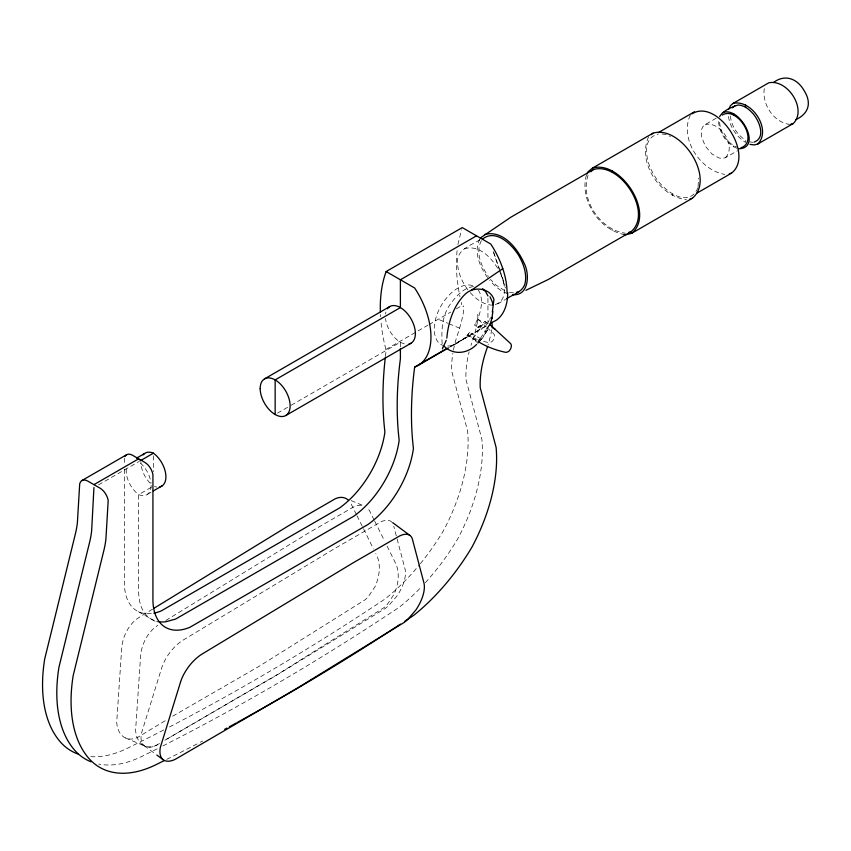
<?xml version="1.0" encoding="UTF-8"?>
<svg xmlns="http://www.w3.org/2000/svg" width="851" height="851" viewBox="0 0 851 851"><rect width="100%" height="100%" fill="white"/><g stroke="black" fill="none" stroke-linecap="round" stroke-linejoin="round"><path stroke-width="0.64" stroke-dasharray="4.25 3.19" d="M457.061 250.726L456.572 257.13A145.723 84.132 60 0 0 459.965 296.786M698.086 186.539L698.533 178.253M764.283 88.632C761.858 104.173 773.687 122.459 789.717 124.416M457.881 244.545L461.55 229.738M453.434 350.048A83.919 48.454 -60 0 1 457.795 333.847A102.641 59.262 -60 0 0 459.625 328.167L461.21 322.518A102.641 59.262 -60 0 0 463.284 313.189L463.529 305.935L462.891 306.307M489.761 319.529L490.474 317.593M487.261 329.837L486.24 331.954L480.921 328.88M487.676 329.911L482.389 338.315L478.89 342.017M479.911 238.929C472.89 252.353 480.56 268.363 488.899 279.405M481.4 240.61C475.177 252.311 481.294 266.512 488.389 276.426M586.413 175.168C579.297 199.602 599.061 229.642 623.783 234.419M588.084 175.221C579.691 199.24 600.38 230.132 625.4 233.195M648.59 136.841C636.942 162.158 659.78 196.496 686.534 199.772M690.267 115.236C679.385 138.745 700.256 170.391 724.775 174.391M697.937 187.677C688.47 210.793 661.163 188.741 654.132 175.072C646.579 163.53 640.069 138.33 658.472 133.947M489.155 320.55L487.942 322.582L487.942 297.829M476.124 340.24L467.614 335.326L469.635 332.369L480.272 338.517M476.666 326.422L474.539 325.188L478.368 319.572L486.889 324.497M479.666 328.986L473.039 338.677L476.762 342.123M480.4 327.912L484.815 321.455L489.623 324.231M480.347 338.379L486.155 329.869M479.326 342.081L487.527 330.082M479.145 341.442L481.336 339.123M480.028 239.769C470.986 245.322 456.508 249.545 457.508 262.799C457.902 273.448 462.731 283.383 469.273 291.606M716.191 118.193L705.33 124.469L703.075 126.342L701.66 129.224L701.66 137.149L705.33 146.138L711.681 153.776L719.021 158.009L722.435 158.456L725.371 157.712L737.274 150.85M495.229 304.573C508.941 300.02 504.898 280.904 499.26 271.171M725.371 157.712C736.892 146.106 720.627 121.15 705.33 124.469M451.775 345.953L469.167 335.911M152.563 609.146L139 617.464A29.115 18.988 -67.5 0 0 121.704 648.249L116.704 722.308A27.945 18.222 -67.5 0 0 137.639 737.402L167.03 719.616M165.817 620.464L308.232 533.151L351.25 508.313A23.871 15.563 -67.5 0 1 364.324 506.068M98.525 484.879L138.67 461.699M385.875 349.495L427.915 325.231M429.053 324.571L450.636 312.104M456.317 308.828L461.997 305.552L461.242 302.403M277.447 413.171L290.085 405.874M291.233 405.214L400.395 342.187L400.395 347.314M151.17 487.4L138.67 494.622L138.67 591.328A60.708 35.051 -60 0 0 156.733 621.304M147.606 494.24L151.01 492.272M497.665 303.956L505.473 299.446M450.317 346.485L487.676 324.912M449.541 347.24L486.059 326.167M172.689 716.202L259.236 666.227L365.27 599.678A44.848 29.242 -67.5 0 0 368.323 596.647L375.1 586.53A31.764 20.711 -67.5 0 0 376.929 555.948L375.77 553.586M157.116 748.837L142.138 756.262A125.863 72.665 -60 0 1 98.673 764.06M166.764 759.358L171.37 757.071A2427.999 1401.81 -60 0 0 199.177 742.827M464.401 248.79C479.23 244.184 492.186 258.385 498.729 270.118M473.464 286.564C463.965 287.851 456.817 295.361 451.402 302.711C441.19 315.572 441.307 332.028 442.371 347.623M749.476 141.851L753.146 142.33M662.078 134.001L665.865 134.49L670.386 136.458M509.462 292.35L514.004 292.946M492.793 305.19C483.645 304.977 475.911 299.031 470.082 292.436M351.208 500.622L362.781 505.43M125.48 737.977L144.383 745.816M439.52 319.795L447.796 323.242M448.977 323.742L459.625 328.167M719.638 122.246C720.308 132.596 726.892 142.894 736.572 146.946M718.584 121.629C719.318 133.128 726.839 144.5 737.764 148.617M504.675 290.616L496.154 285.181L490.484 279.362M507.675 293.733L502.239 291.372L495.718 286.681L489.644 280.447M467.614 335.326L468.295 335.666A260.278 150.276 -60 0 0 477.273 339.389M476.092 340.432L473.039 338.677L475.326 339.996M138.49 611.678L156.041 621.804M144.223 745.71L155.776 754.263M484.815 321.455L487.506 323.944M478.368 319.572L486.049 326.699M487.006 327.592L493.729 333.815A5.553 3.202 -60 0 1 493.729 339.347L492.452 341.219A7.382 4.266 -60 0 1 488.485 342.559A260.278 150.276 -60 0 1 480.655 340.506M374.132 520.035L370.579 512.908A23.871 15.563 -67.5 0 0 367.324 508.047M374.727 521.216L384.216 540.215M356.42 514.557L351.665 505.058A23.871 15.563 -67.5 0 0 350.772 503.207M357.005 515.749L362.941 527.609M363.537 528.801L373.44 548.874M387.12 546.108L395.832 563.788A31.764 20.711 -67.5 0 1 394.002 594.381L387.226 604.497A44.848 29.242 -67.5 0 1 384.173 607.518L278.139 674.077L164.456 740.466L278.341 674.194L385.514 608.295A44.848 22.041 -53.5 0 0 388.833 605.423L396.938 596.072A31.764 15.605 -53.5 0 0 405.065 569.117L393.779 526.312M493.825 252.821L499.505 269.107M499.941 270.363L505.132 285.255M493.282 251.588L499.962 271.66M500.388 272.916L505.398 287.978M730.424 116.013C731.243 125.82 737.317 134.883 745.529 140.138L745.529 142.425C736.179 136.437 729.254 126.118 728.318 114.949M477.783 314.168L477.868 319.582A102.641 59.262 -60 0 1 472.05 342.081A83.919 48.454 -60 0 0 470.975 345.346M733.817 145.755L733.817 146.904M672.641 194.06L672.641 195.773M612.135 229.376L612.135 230.717M153.435 455.806L153.435 471.614M124.416 458.168L124.416 464.401M124.416 469.38L124.416 583.105A60.708 35.051 -60 0 0 151.425 613.539M491.804 329.656A102.641 59.262 -60 0 1 489.719 338.975L489.219 340.857A102.641 59.262 -60 0 1 488.134 344.634M162.903 745.912A2427.999 1401.81 -60 0 0 399.374 607.178A165.69 95.663 -60 0 0 421.905 586.382M425.362 582.658A165.69 95.663 -60 0 0 457.349 539.545A136.522 78.824 -60 0 0 481.847 439.137L465.986 379.557A83.919 48.454 -60 0 1 469.135 351.857M202.655 741.008A2427.999 1401.81 -60 0 1 200.336 742.221M391.971 522.269A23.871 11.733 -53.5 0 0 377.812 523.652L334.794 548.491L183.327 639.984A29.115 14.307 -53.5 0 0 161.594 668.216L141.394 733.498A27.945 13.733 -53.5 0 0 156.531 745.242L159.945 743.21L156.541 745.253A27.945 18.222 -67.5 0 1 135.607 730.158L140.606 656.1A29.115 18.988 -67.5 0 1 157.903 625.315M151.148 485.357A20.339 11.744 60 0 1 138.67 494.622A20.339 11.744 60 0 1 126.384 468.422M140.362 463.05A20.339 11.744 60 0 1 151.042 483.315M156.765 487.027A20.339 11.744 60 0 1 154.563 486.517M404.278 343.836A21.19 12.233 60 0 1 385.546 318.572M385.546 314.051A21.19 12.233 60 0 1 385.928 312.051M478.294 290.021A33.487 19.328 -60 0 1 474.539 325.188M469.635 332.369A33.487 19.328 -60 0 1 445.956 346.038M444.647 345.857A33.487 19.328 -60 0 1 437.286 341.028C432.287 332.677 434.212 322.38 437.286 313.7A33.487 19.328 -60 0 1 473.411 285.957M385.407 356.601A340.836 196.783 -60 0 1 386.141 350.612L384.365 343.198A145.723 84.132 60 0 1 380.95 321.487M169.498 726.967A2427.999 1401.81 -60 0 0 385.12 598.944A165.69 95.663 -60 0 0 419.532 564.692M163.711 729.977A2427.999 1401.81 -60 0 1 142.862 740.604L127.884 748.029A125.863 72.665 -60 0 1 90.238 756.635M420.351 563.692A165.69 95.663 -60 0 0 443.094 531.311A136.522 78.824 -60 0 0 467.593 430.904L451.732 371.323A83.919 48.454 -60 0 1 452.87 353.229M150.106 483.177A20.339 11.744 60 0 1 140.968 462.433M380.578 316.817A145.723 84.132 60 0 1 380.45 314.508"/><path stroke-width="1.28" d="M492.878 311.392L491.857 318.593M446.818 338.102C448.243 322.572 453.221 306.594 464.263 295.063C472.379 285.979 489.687 287.117 493.942 299.424L492.346 311.977M490.016 324.805L492.218 317.402M446.211 340.357L442.371 348.899M586.967 174.04L588.084 171.785L592.487 168.115L653.004 133.171C680.874 124.565 716.18 178.423 692.288 198.315L631.772 233.259L626.017 234.706L623.783 234.419M719.606 116.64C723.201 110.343 731.424 107.417 737.913 105.003C744.114 105.141 749.22 109.353 753.146 113.8C759.241 120.746 766.166 137.724 754.199 142.064M728.764 109.13L730.498 105.609L733.254 103.311L768.772 82.813C787.505 78.76 807.408 109.311 793.313 123.512L757.794 144.021L754.209 144.925L750.018 144.383M479.613 339.443L478.134 341.613A260.278 150.276 -60 0 0 505.292 352.261A7.382 4.266 -60 0 0 509.249 350.92L510.536 349.038A5.553 3.202 -60 0 0 510.536 343.517L489.623 324.231M486.889 328.805L489.899 324.391M477.688 342.985L479.326 342.081M480.421 237.908L510.887 217.186L593.37 169.562C619.996 161.339 653.728 212.793 630.899 231.802L548.416 279.426L525.918 290.297M482.804 238.876C496.048 228.621 512.089 244.662 518.876 255.747C523.652 264.172 527.195 274.075 524.961 283.83C522.482 292.18 512.993 294.34 506.59 298.807M590.839 171.668L593.37 169.562M651.238 134.639L653.004 133.171M691.927 113.853C717.478 97.886 755.007 155.01 731.456 173.189L697.001 193.081M722.297 115.055C737.104 105.598 759.539 141.468 740.902 147.797M732.339 107.811L734.753 105.801M631.772 233.259C655.664 213.367 620.358 159.509 592.487 168.115M757.794 144.021C771.9 129.809 751.986 99.259 733.254 103.311M796.015 119.587C809.12 113.374 811.705 102.524 804.11 90.61C797.557 78.962 785.324 73.675 773.623 82.398M476.624 344.4C467.944 353.58 453.796 355.59 444.243 346.368M471.114 290.361L502.781 268.639M153.691 608.454L289.319 525.312L332.347 500.473A23.871 15.563 -67.5 0 1 348.41 500.197M380.365 312.221A145.723 84.132 60 0 1 386.141 271.543L462.263 227.589L490.772 244.056A62.4 36.029 60 0 1 507.068 292.999M476.517 235.823L400.395 279.766L400.395 307.583L275.15 379.897L275.15 414.501M658.855 132.309L694.427 111.779M81.898 480.549L126.629 454.721M264.555 378.855L389.811 306.541M136.575 458.136L144.521 453.551M93.94 484.644L138.67 458.817M139.841 461.029L153.435 453.168A20.339 11.744 60 0 1 165.498 472.656A20.339 11.744 60 0 1 159.797 486.9M153.276 490.963L162.35 485.719M285.745 415.554L410.99 343.24M125.023 456.455A11.786 6.808 60 0 1 132.565 455.285L144.787 462.348A11.786 6.808 60 0 1 152.925 474.635L152.925 599.561A60.708 35.051 -60 0 0 189.794 627.347L368.004 524.461A73.803 42.614 -60 0 0 413.426 448.456A340.836 196.783 -60 0 1 414.66 367.079L446.86 348.485M419.405 364.643L448.424 347.889M491.41 322.763L496.154 320.327A62.4 36.029 60 0 0 507.696 292.638M164.456 760.496L156.393 764.496A125.863 72.665 -60 0 1 88.142 757.56A148.606 85.802 -60 0 1 73.197 675.513L103.662 551.288A70.867 40.912 -60 0 0 105.918 539.013L108.194 500.462A11.786 6.808 60 0 0 100.046 488.176L87.823 481.113A11.786 6.808 60 0 0 79.686 483.996L77.398 522.557A70.867 40.912 -60 0 1 75.154 534.822L44.688 659.057A148.606 85.802 -60 0 0 59.634 741.093A125.863 72.665 -60 0 0 77.835 753.986M723.042 112.566C739.423 105.896 762.9 147.829 738.987 148.776M790.919 124.118L793.313 123.512M484.421 234.578C502.696 229.451 517.419 248.332 524.067 263.108C529.896 273.905 529.141 296.456 512.408 294.68M729.286 173.732L731.456 173.189M689.98 198.9L692.288 198.315M628.698 232.355L630.899 231.802M516.44 292.329L518.876 291.712M492.123 327.518L495.176 329.273M386.141 271.543L414.66 288A62.4 36.029 60 0 1 414.66 367.079M392.683 522.663L409.863 535.375M156.829 755.039L163.126 759.698M482.634 288.659L485.687 291.744L487.942 295.957M490.006 296.776L492.367 302.009L492.718 304.86M492.038 322.401L492.112 326.731M745.529 104.907L745.529 107.194M733.817 113.96L733.817 115.108M612.135 170.657L612.135 171.987M400.395 348.591L400.395 358.845A340.836 196.783 -60 0 0 399.172 440.233A73.803 42.614 -60 0 1 353.739 516.238L175.54 619.113L165.69 621.773A60.708 35.051 -60 0 1 157.775 621.538M93.94 487.527L91.653 530.779A70.867 40.912 -60 0 1 89.408 543.055L58.942 667.28A148.606 85.802 -60 0 0 73.888 749.327A125.863 72.665 -60 0 0 91.046 761.815M404.842 621.241A2427.999 1401.81 -60 0 0 413.639 615.401A165.69 95.663 -60 0 0 471.603 547.767A136.522 78.824 -60 0 0 496.101 447.371L480.251 387.779A83.919 48.454 -60 0 1 486.304 350.314A102.641 59.262 -60 0 0 487.559 346.527M400.449 624.134A2427.999 1401.81 -60 0 1 237.429 722.361M236.27 722.999A2427.999 1401.81 -60 0 1 229.313 726.786M226.994 728.041A2427.999 1401.81 -60 0 1 224.675 729.296M143.149 454.891A20.339 11.744 60 0 1 153.435 453.168M387.428 308.743A21.19 12.233 60 0 1 410.522 317.976A21.19 12.233 60 0 1 408.991 344.017M385.269 357.792A340.836 196.783 -60 0 0 384.907 432A73.803 42.614 -60 0 1 339.485 508.004L161.286 610.89A60.708 35.051 -60 0 1 153.829 613.167M180.497 682.194L160.307 747.486A27.945 13.733 -53.5 0 0 175.444 759.23L297.244 688.172L404.416 622.283A44.848 22.041 -53.5 0 0 407.735 619.411L415.841 610.05A31.764 15.605 -53.5 0 0 423.979 583.105L412.692 540.289A23.871 11.733 -53.5 0 0 396.726 537.641L353.697 562.479L202.23 653.972A29.115 14.307 -53.5 0 0 180.497 682.194M480.943 325.678L478.156 327.284L480.943 325.678M260.172 388.545A21.19 12.233 60 0 0 282.638 416.511A21.19 12.233 60 0 0 282.638 386.545A21.19 12.233 60 0 0 260.172 388.545"/></g></svg>
